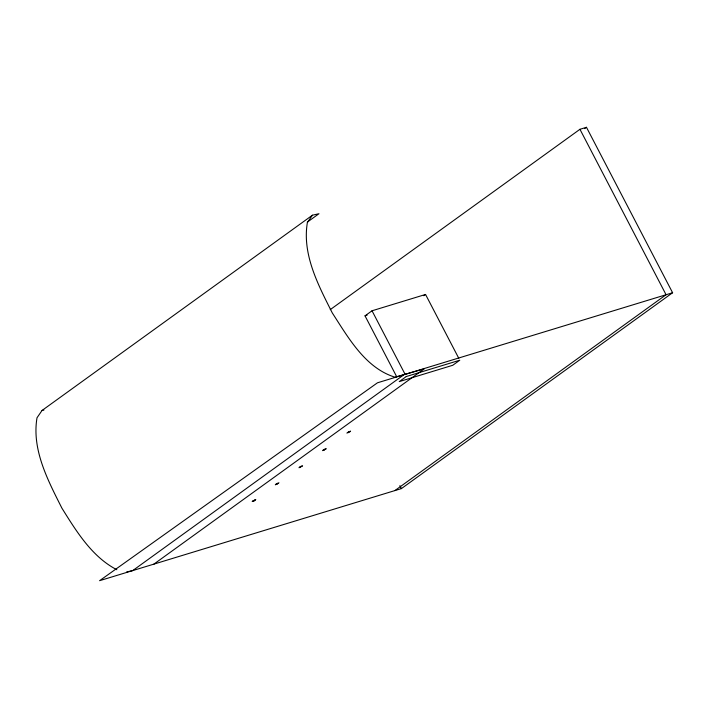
<?xml version="1.0" encoding="UTF-8"?>
<svg xmlns="http://www.w3.org/2000/svg" width="708" height="708" viewBox="0 0 708 708"><rect width="100%" height="100%" fill="white"/><g stroke="black" fill="none" stroke-linecap="round" stroke-linejoin="round"><path stroke-width="1.06" d="M307.325 222.126L318.963 213.727L312.414 215.214L42.055 410.463L37.011 417.773C31.603 449.757 48.002 480.502 61.932 508.202C76.411 531.345 91.916 556.815 116.829 569.719M312.414 215.214L307.378 222.516C301.971 254.499 318.361 285.253 332.3 312.954C348.265 337.548 365.186 367.93 394.958 377.178L424.251 368.868L153.893 564.126M254.429 499.91L254.119 500.68L255.8 499.485M277.571 483.201L276.686 484.405M301.219 466.121L300.334 467.324M324.892 449.022L324.007 450.235M349.177 431.482L348.292 432.694M330.229 309.644L579.949 129.298L586.481 127.307L672.6 292.74L401.401 488.6L99.589 580.693L377.47 382.798L672.6 292.74M584.693 128.599L586.481 127.307M396.728 376.771L365.018 315.848L372.027 310.785L425.552 294.457L458.775 358.275M423.791 295.723L425.552 294.457M403.091 375.329L132.723 570.586L126.626 571.967M394.869 490.591L666.069 294.732L579.949 129.298M350.549 431.066L346.92 433.11M326.264 448.598L322.636 450.651M302.59 465.696L298.962 467.749M278.943 482.776L275.315 484.83M253.544 501.122L255.358 500.096M252.172 501.538L254.119 500.68L252.614 500.937M325.822 449.208L323.078 450.04M302.148 466.306L299.404 467.138M365.018 315.848L367.116 315.21M350.106 431.668L347.363 432.508M278.501 483.387L275.748 484.219M42.055 410.463L43.923 410.038M372.027 310.785L405.259 374.603M399.87 485.661L401.401 488.6M406.259 376.541L399.25 381.612L452.766 365.275L459.775 360.213L406.259 376.541"/></g></svg>
